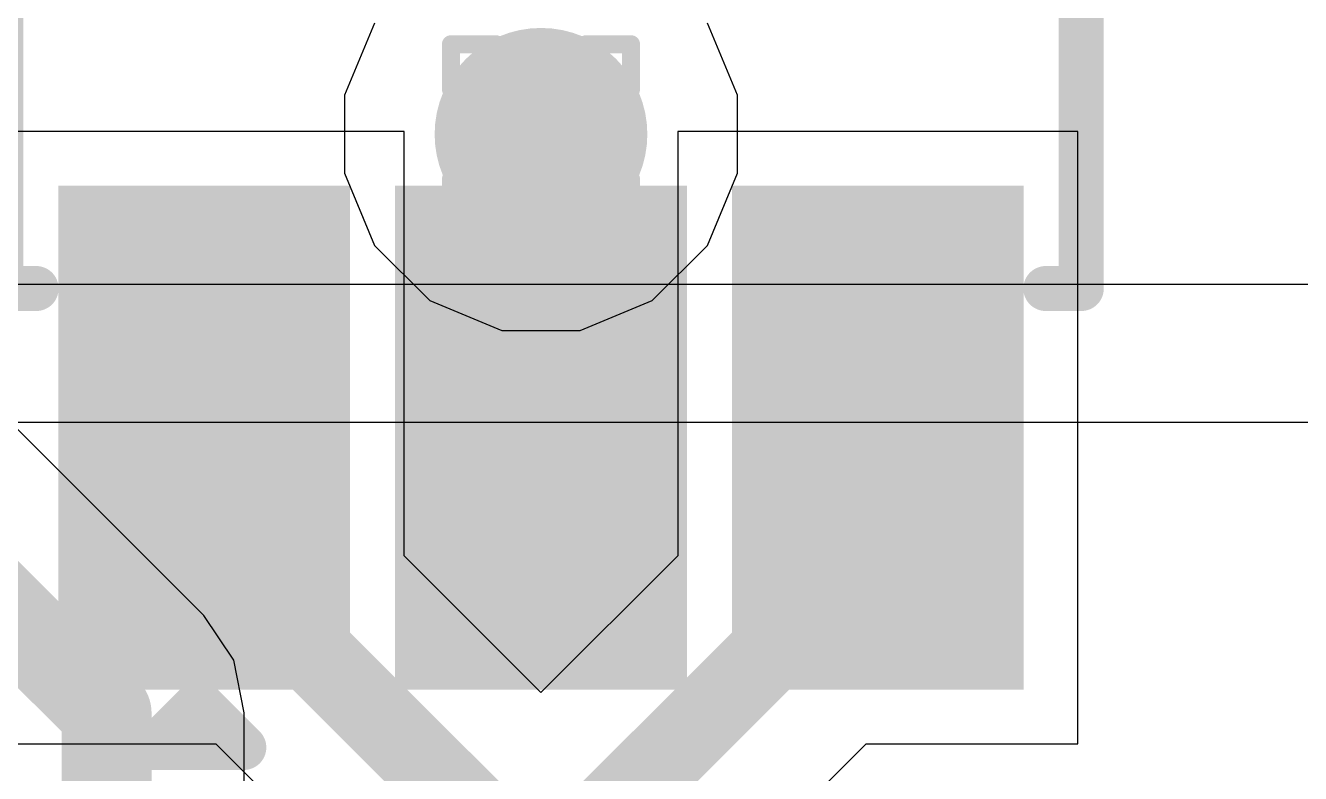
# Model space of a CAD drawing. Header units: inches. Extents: x -11 to 5379, y 0 to 5429.
# Drawn here: x 75.98 to 79.576, y 48.894 to 51.005 of the extents above; entities that cross this region are included whole.
import ezdxf

# ---------------------------------------------------------------- set-up
doc = ezdxf.new("R2010")
doc.units = ezdxf.units.IN
for name, color, linetype in [('Bottom Layer', 5, 'Continuous'), ('Drill Drawing', 1, 'Continuous'), ('GND', 16, 'Continuous'), ('PWR', 76, 'Continuous'), ('Top Layer', 1, 'Continuous'), ('Top Overlay', 2, 'Continuous'), ('Top Paste', 8, 'Continuous'), ('Top Solder', 216, 'Continuous'), ('Via Holes', 16, 'Continuous')]:
    doc.layers.add(name, color=color, linetype=linetype)

# ---------------------------------------------------------------- blocks, each defined once
blk = doc.blocks.new('SOT_23_6_102')
at = {"layer": 'Top Layer'}
for points in [[(-1.92, 1.26), (-0.7, 1.26), (-0.7, 0.64), (-1.92, 0.64)], [(0.7, 1.26), (1.92, 1.26), (1.92, 0.64), (0.7, 0.64)], [(-1.92, 0.31), (-0.7, 0.31), (-0.7, -0.31), (-1.92, -0.31)], [(0.7, 0.31), (1.92, 0.31), (1.92, -0.31), (0.7, -0.31)], [(-1.92, -0.64), (-0.7, -0.64), (-0.7, -1.26), (-1.92, -1.26)], [(0.7, -0.64), (1.92, -0.64), (1.92, -1.26), (0.7, -1.26)]]:
    blk.add_hatch(color=1, dxfattribs=at).paths.add_polyline_path(points)
at = {"layer": 'Top Paste'}
for points in [[(-1.92, 1.26), (-0.7, 1.26), (-0.7, 0.64), (-1.92, 0.64)], [(0.7, 1.26), (1.92, 1.26), (1.92, 0.64), (0.7, 0.64)], [(-1.92, 0.31), (-0.7, 0.31), (-0.7, -0.31), (-1.92, -0.31)], [(0.7, 0.31), (1.92, 0.31), (1.92, -0.31), (0.7, -0.31)], [(-1.92, -0.64), (-0.7, -0.64), (-0.7, -1.26), (-1.92, -1.26)], [(0.7, -0.64), (1.92, -0.64), (1.92, -1.26), (0.7, -1.26)]]:
    blk.add_hatch(color=8, dxfattribs=at).paths.add_polyline_path(points)
at = {"layer": 'Top Solder'}
for points in [[(-2.0216, 1.3616), (-0.5984, 1.3616), (-0.5984, 0.5384), (-2.0216, 0.5384)], [(0.5984, 1.3616), (2.0216, 1.3616), (2.0216, 0.5384), (0.5984, 0.5384)], [(-2.0216, 0.4116), (-0.5984, 0.4116), (-0.5984, -0.4116), (-2.0216, -0.4116)], [(0.5984, 0.4116), (2.0216, 0.4116), (2.0216, -0.4116), (0.5984, -0.4116)], [(-2.0216, -0.5384), (-0.5984, -0.5384), (-0.5984, -1.3616), (-2.0216, -1.3616)], [(0.5984, -0.5384), (2.0216, -0.5384), (2.0216, -1.3616), (0.5984, -1.3616)]]:
    blk.add_hatch(color=216, dxfattribs=at).paths.add_polyline_path(points)
at = {"layer": 'Top Overlay'}
for points in [[(-0.889, 1.524, 0.127, 0.127, 0), (-0.889, 1.424, 0.127, 0.127, 0)], [(-0.889, 1.524, 0.127, 0.127, 0), (0.8636, 1.524, 0.127, 0.127, 0)], [(0.8636, 1.524, 0.127, 0.127, 0), (0.8636, 1.424, 0.127, 0.127, 0)], [(-2.1844, 1.0922, 0.127, 0.127, 0), (-2.1844, 0.8382, 0.127, 0.127, 0)], [(-2.1844, 1.0922, 0.127, 0.127, 0), (-2.0574, 0.9652, 0.127, 0.127, 0)], [(-2.0574, 0.9652, 0.127, 0.127, 0), (-2.1844, 0.8382, 0.127, 0.127, 0)], [(-0.889, -1.424, 0.127, 0.127, 0), (-0.889, -1.524, 0.127, 0.127, 0)], [(0.8636, -1.424, 0.127, 0.127, 0), (0.8636, -1.524, 0.127, 0.127, 0)], [(-0.889, -1.524, 0.127, 0.127, 0), (0.8636, -1.524, 0.127, 0.127, 0)]]:
    blk.add_lwpolyline(points, format="xyseb", dxfattribs=at)
for points in [[(-0.9207, 1.524, 0.0635, 0.0635, 1), (-0.8572, 1.524, 0.0635, 0.0635, 1)], [(-0.9207, 1.524, 0.0635, 0.0635, 1), (-0.8572, 1.524, 0.0635, 0.0635, 1)], [(0.8318, 1.524, 0.0635, 0.0635, 1), (0.8953, 1.524, 0.0635, 0.0635, 1)], [(0.8318, 1.524, 0.0635, 0.0635, 1), (0.8953, 1.524, 0.0635, 0.0635, 1)], [(-0.9207, 1.424, 0.0635, 0.0635, 1), (-0.8572, 1.424, 0.0635, 0.0635, 1)], [(0.8318, 1.424, 0.0635, 0.0635, 1), (0.8953, 1.424, 0.0635, 0.0635, 1)], [(-2.2161, 1.0922, 0.0635, 0.0635, 1), (-2.1526, 1.0922, 0.0635, 0.0635, 1)], [(-2.2161, 1.0922, 0.0635, 0.0635, 1), (-2.1526, 1.0922, 0.0635, 0.0635, 1)], [(-2.0892, 0.9652, 0.0635, 0.0635, 1), (-2.0257, 0.9652, 0.0635, 0.0635, 1)], [(-2.0892, 0.9652, 0.0635, 0.0635, 1), (-2.0257, 0.9652, 0.0635, 0.0635, 1)], [(-2.2161, 0.8382, 0.0635, 0.0635, 1), (-2.1526, 0.8382, 0.0635, 0.0635, 1)], [(-2.2161, 0.8382, 0.0635, 0.0635, 1), (-2.1526, 0.8382, 0.0635, 0.0635, 1)], [(-0.9207, -1.424, 0.0635, 0.0635, 1), (-0.8572, -1.424, 0.0635, 0.0635, 1)], [(0.8318, -1.424, 0.0635, 0.0635, 1), (0.8953, -1.424, 0.0635, 0.0635, 1)], [(-0.9207, -1.524, 0.0635, 0.0635, 1), (-0.8572, -1.524, 0.0635, 0.0635, 1)], [(-0.9207, -1.524, 0.0635, 0.0635, 1), (-0.8572, -1.524, 0.0635, 0.0635, 1)], [(0.8318, -1.524, 0.0635, 0.0635, 1), (0.8953, -1.524, 0.0635, 0.0635, 1)], [(0.8318, -1.524, 0.0635, 0.0635, 1), (0.8953, -1.524, 0.0635, 0.0635, 1)]]:
    blk.add_lwpolyline(points, format="xyseb", close=True, dxfattribs=at)

msp = doc.modelspace()

# ---------------------------------------------------------------- hatches: boundary and pattern name
at = {"layer": 'Bottom Layer'}
h = msp.add_hatch(color=5, dxfattribs=at)
edge = h.paths.add_edge_path()
edge.add_arc((77.4336, 50.6984), 0.3, 0, 360)
at = {"layer": 'GND'}
h = msp.add_hatch(color=16, dxfattribs=at)
edge = h.paths.add_edge_path()
edge.add_arc((77.4336, 50.6984), 0.3, 0, 360)
at = {"layer": 'PWR'}
h = msp.add_hatch(color=76, dxfattribs=at)
edge = h.paths.add_edge_path()
edge.add_arc((77.4336, 50.6984), 0.3, 0, 360)
at = {"layer": 'Top Layer'}
h = msp.add_hatch(color=1, dxfattribs=at)
edge = h.paths.add_edge_path()
edge.add_arc((77.4336, 50.6984), 0.3, 0, 360)
at = {"layer": 'Via Holes'}
h = msp.add_hatch(color=7, dxfattribs=at)
edge = h.paths.add_edge_path()
edge.add_arc((77.4336, 50.6984), 0.15, 0, 360)

# ---------------------------------------------------------------- linework, layer by layer
at = {"layer": 'Bottom Layer'}
for p, q in [((76.4829, 49.3398), (75.9325, 49.8902)), ((76.5671, 49.2137), (76.4829, 49.3398)), ((76.5967, 49.0651), (76.5671, 49.2137)), ((76.5967, 48.5031), (76.5967, 49.0651))]:
    msp.add_line(p, q, dxfattribs=at)
for points in [[(75.6578, 49.6155, 0.254, 0.254, 0), (76.2082, 49.0651, 0.254, 0.254, 0)], [(76.2082, 47.5012, 0.254, 0.254, 0), (76.2082, 49.0651, 0.254, 0.254, 0)]]:
    msp.add_lwpolyline(points, format="xyseb", dxfattribs=at)
msp.add_lwpolyline([(76.1447, 49.0651, 0.127, 0.127, 1), (76.2717, 49.0651, 0.127, 0.127, 1)], format="xyseb", close=True, dxfattribs=at)
msp.add_lwpolyline([(76.1447, 49.0651, 0.127, 0.127, 1), (76.2717, 49.0651, 0.127, 0.127, 1)], format="xyseb", close=True, dxfattribs=at)
at = {"layer": 'Drill Drawing'}
for points in [[(77.1796, 50.8254, 0.0508, 0.0508, 0), (77.1796, 50.9524, 0.0508, 0.0508, 0)], [(77.1796, 50.9524, 0.0508, 0.0508, 0), (77.3066, 50.9524, 0.0508, 0.0508, 0)], [(77.3066, 50.9524, 0.0508, 0.0508, 0), (77.4336, 50.8254, 0.0508, 0.0508, 0)], [(77.4336, 50.8254, 0.0508, 0.0508, 0), (77.5606, 50.9524, 0.0508, 0.0508, 0)], [(77.5606, 50.9524, 0.0508, 0.0508, 0), (77.6876, 50.9524, 0.0508, 0.0508, 0)], [(77.6876, 50.8254, 0.0508, 0.0508, 0), (77.6876, 50.9524, 0.0508, 0.0508, 0)], [(77.1796, 50.8254, 0.0508, 0.0508, 0), (77.3066, 50.6984, 0.0508, 0.0508, 0)], [(77.5606, 50.6984, 0.0508, 0.0508, 0), (77.6876, 50.8254, 0.0508, 0.0508, 0)], [(77.1796, 50.5714, 0.0508, 0.0508, 0), (77.3066, 50.6984, 0.0508, 0.0508, 0)], [(77.5606, 50.6984, 0.0508, 0.0508, 0), (77.6876, 50.5714, 0.0508, 0.0508, 0)], [(77.1796, 50.4444, 0.0508, 0.0508, 0), (77.1796, 50.5714, 0.0508, 0.0508, 0)], [(77.3066, 50.4444, 0.0508, 0.0508, 0), (77.4336, 50.5714, 0.0508, 0.0508, 0)], [(77.4336, 50.5714, 0.0508, 0.0508, 0), (77.5606, 50.4444, 0.0508, 0.0508, 0)], [(77.6876, 50.4444, 0.0508, 0.0508, 0), (77.6876, 50.5714, 0.0508, 0.0508, 0)], [(77.1796, 50.4444, 0.0508, 0.0508, 0), (77.3066, 50.4444, 0.0508, 0.0508, 0)], [(77.5606, 50.4444, 0.0508, 0.0508, 0), (77.6876, 50.4444, 0.0508, 0.0508, 0)]]:
    msp.add_lwpolyline(points, format="xyseb", dxfattribs=at)
for points in [[(77.1669, 50.9524, 0.0254, 0.0254, 1), (77.1923, 50.9524, 0.0254, 0.0254, 1)], [(77.1669, 50.9524, 0.0254, 0.0254, 1), (77.1923, 50.9524, 0.0254, 0.0254, 1)], [(77.2939, 50.9524, 0.0254, 0.0254, 1), (77.3193, 50.9524, 0.0254, 0.0254, 1)], [(77.2939, 50.9524, 0.0254, 0.0254, 1), (77.3193, 50.9524, 0.0254, 0.0254, 1)], [(77.5479, 50.9524, 0.0254, 0.0254, 1), (77.5733, 50.9524, 0.0254, 0.0254, 1)], [(77.5479, 50.9524, 0.0254, 0.0254, 1), (77.5733, 50.9524, 0.0254, 0.0254, 1)], [(77.6749, 50.9524, 0.0254, 0.0254, 1), (77.7003, 50.9524, 0.0254, 0.0254, 1)], [(77.6749, 50.9524, 0.0254, 0.0254, 1), (77.7003, 50.9524, 0.0254, 0.0254, 1)], [(77.1669, 50.8254, 0.0254, 0.0254, 1), (77.1923, 50.8254, 0.0254, 0.0254, 1)], [(77.1669, 50.8254, 0.0254, 0.0254, 1), (77.1923, 50.8254, 0.0254, 0.0254, 1)], [(77.4209, 50.8254, 0.0254, 0.0254, 1), (77.4463, 50.8254, 0.0254, 0.0254, 1)], [(77.4209, 50.8254, 0.0254, 0.0254, 1), (77.4463, 50.8254, 0.0254, 0.0254, 1)], [(77.6749, 50.8254, 0.0254, 0.0254, 1), (77.7003, 50.8254, 0.0254, 0.0254, 1)], [(77.6749, 50.8254, 0.0254, 0.0254, 1), (77.7003, 50.8254, 0.0254, 0.0254, 1)], [(77.2939, 50.6984, 0.0254, 0.0254, 1), (77.3193, 50.6984, 0.0254, 0.0254, 1)], [(77.2939, 50.6984, 0.0254, 0.0254, 1), (77.3193, 50.6984, 0.0254, 0.0254, 1)], [(77.5479, 50.6984, 0.0254, 0.0254, 1), (77.5733, 50.6984, 0.0254, 0.0254, 1)], [(77.5479, 50.6984, 0.0254, 0.0254, 1), (77.5733, 50.6984, 0.0254, 0.0254, 1)], [(77.1669, 50.5714, 0.0254, 0.0254, 1), (77.1923, 50.5714, 0.0254, 0.0254, 1)], [(77.1669, 50.5714, 0.0254, 0.0254, 1), (77.1923, 50.5714, 0.0254, 0.0254, 1)], [(77.4209, 50.5714, 0.0254, 0.0254, 1), (77.4463, 50.5714, 0.0254, 0.0254, 1)], [(77.4209, 50.5714, 0.0254, 0.0254, 1), (77.4463, 50.5714, 0.0254, 0.0254, 1)], [(77.6749, 50.5714, 0.0254, 0.0254, 1), (77.7003, 50.5714, 0.0254, 0.0254, 1)], [(77.6749, 50.5714, 0.0254, 0.0254, 1), (77.7003, 50.5714, 0.0254, 0.0254, 1)], [(77.1669, 50.4444, 0.0254, 0.0254, 1), (77.1923, 50.4444, 0.0254, 0.0254, 1)], [(77.1669, 50.4444, 0.0254, 0.0254, 1), (77.1923, 50.4444, 0.0254, 0.0254, 1)], [(77.2939, 50.4444, 0.0254, 0.0254, 1), (77.3193, 50.4444, 0.0254, 0.0254, 1)], [(77.2939, 50.4444, 0.0254, 0.0254, 1), (77.3193, 50.4444, 0.0254, 0.0254, 1)], [(77.5479, 50.4444, 0.0254, 0.0254, 1), (77.5733, 50.4444, 0.0254, 0.0254, 1)], [(77.5479, 50.4444, 0.0254, 0.0254, 1), (77.5733, 50.4444, 0.0254, 0.0254, 1)], [(77.6749, 50.4444, 0.0254, 0.0254, 1), (77.7003, 50.4444, 0.0254, 0.0254, 1)], [(77.6749, 50.4444, 0.0254, 0.0254, 1), (77.7003, 50.4444, 0.0254, 0.0254, 1)]]:
    msp.add_lwpolyline(points, format="xyseb", close=True, dxfattribs=at)
at = {"layer": 'GND'}
for p, q in [((79.8542, 50.2741), (75.0131, 50.2741)), ((75.0131, 49.8856), (79.8542, 49.8856))]:
    msp.add_line(p, q, dxfattribs=at)
at = {"layer": 'PWR'}
for p, q in [((76.9639, 51.0122), (76.8796, 50.8086)), ((77.9876, 50.8086), (77.9033, 51.0122)), ((76.8796, 50.8086), (76.8796, 50.5882)), ((77.9876, 50.5882), (77.9876, 50.8086)), ((76.8796, 50.5882), (76.9639, 50.3846)), ((77.9033, 50.3846), (77.9876, 50.5882)), ((76.9639, 50.3846), (77.1198, 50.2287)), ((77.7474, 50.2287), (77.9033, 50.3846)), ((77.1198, 50.2287), (77.3234, 50.1444)), ((77.5438, 50.1444), (77.7474, 50.2287)), ((77.3234, 50.1444), (77.5438, 50.1444))]:
    msp.add_line(p, q, dxfattribs=at)
at = {"layer": 'Top Layer'}
for p, q in [((77.0476, 50.7058), (75.9196, 50.7058)), ((77.0476, 49.5088), (77.0476, 50.7058)), ((78.9476, 50.7058), (77.8196, 50.7058)), ((77.8196, 50.7058), (77.8196, 49.5088)), ((78.9476, 48.9778), (78.9476, 50.7058)), ((77.4336, 49.1228), (77.0476, 49.5088)), ((77.8196, 49.5088), (77.4336, 49.1228)), ((75.9196, 48.9778), (76.5165, 48.9778)), ((76.5165, 48.9778), (76.8803, 48.614)), ((77.9869, 48.614), (78.3507, 48.9778)), ((78.3507, 48.9778), (78.9476, 48.9778))]:
    msp.add_line(p, q, dxfattribs=at)
for points in [[(77.4336, 49.8418, 0.254, 0.254, 0), (77.4336, 50.6984, 0.254, 0.254, 0)], [(76.4836, 49.5418, 0.2286, 0.2286, 0), (76.4836, 49.8418, 0.2286, 0.2286, 0)], [(78.3836, 49.5418, 0.2286, 0.2286, 0), (78.3836, 49.8418, 0.2286, 0.2286, 0)], [(76.4836, 49.5418, 0.2286, 0.2286, 0), (77.2558, 48.7696, 0.2286, 0.2286, 0)], [(77.6114, 48.7696, 0.2286, 0.2286, 0), (78.3836, 49.5418, 0.2286, 0.2286, 0)]]:
    msp.add_lwpolyline(points, format="xyseb", dxfattribs=at)
for points in [[(77.3701, 50.6984, 0.127, 0.127, 1), (77.4971, 50.6984, 0.127, 0.127, 1)], [(76.4265, 49.8418, 0.1143, 0.1143, 1), (76.5408, 49.8418, 0.1143, 0.1143, 1)], [(77.3701, 49.8418, 0.127, 0.127, 1), (77.4971, 49.8418, 0.127, 0.127, 1)], [(78.3265, 49.8418, 0.1143, 0.1143, 1), (78.4408, 49.8418, 0.1143, 0.1143, 1)], [(76.4265, 49.5418, 0.1143, 0.1143, 1), (76.5408, 49.5418, 0.1143, 0.1143, 1)], [(76.4265, 49.5418, 0.1143, 0.1143, 1), (76.5408, 49.5418, 0.1143, 0.1143, 1)], [(78.3265, 49.5418, 0.1143, 0.1143, 1), (78.4408, 49.5418, 0.1143, 0.1143, 1)], [(78.3265, 49.5418, 0.1143, 0.1143, 1), (78.4408, 49.5418, 0.1143, 0.1143, 1)]]:
    msp.add_lwpolyline(points, format="xyseb", close=True, dxfattribs=at)

# ---------------------------------------------------------------- block references
at = {"rotation": 90}
msp.add_blockref('SOT_23_6_102', (77.4336, 51.1518), dxfattribs=at)

doc.saveas('drawing.dxf')
